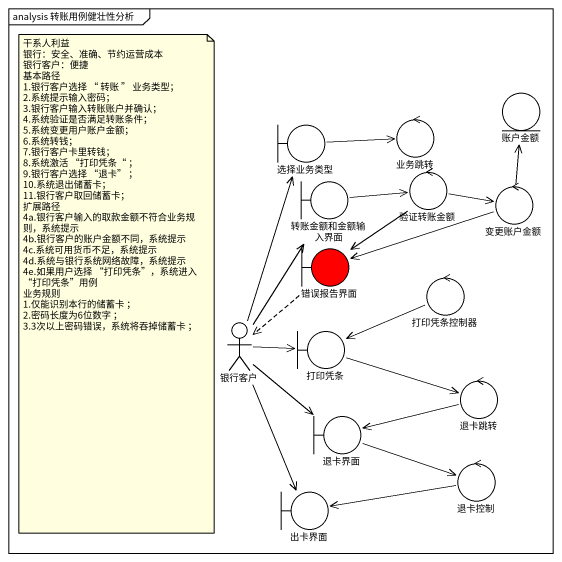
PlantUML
@startuml
mainframe analysis 转账用例健壮性分析
control 业务跳转
entity 账户金额
boundary 选择业务类型
boundary 转账金额和金额输入界面
control 验证转账金额
control 变更账户金额
boundary 错误报告界面 #FF0000
control 打印凭条控制器
actor 银行客户
boundary 打印凭条
control 退卡跳转
boundary 退卡界面
control 退卡控制
boundary 出卡界面
选择业务类型 -right-> 业务跳转
转账金额和金额输入界面 -right-> 验证转账金额
验证转账金额 -right-> 变更账户金额
验证转账金额 --> 错误报告界面
变更账户金额 -up-> 账户金额
变更账户金额 -left-> 错误报告界面
错误报告界面 ..> 银行客户
打印凭条控制器 -left-> 打印凭条
银行客户 -up-> 选择业务类型
银行客户 -up-> 转账金额和金额输入界面
银行客户 -right-> 打印凭条
银行客户 --> 退卡界面
银行客户 --> 出卡界面
打印凭条 -right-> 退卡跳转
退卡跳转 -left-> 退卡界面
退卡界面 -right-> 退卡控制
退卡控制 -left-> 出卡界面
note as N1
  干系人利益
  银行：安全、准确、节约运营成本
  银行客户：便捷
  基本路径
  1.银行客户选择 “ 转账 ” 业务类型；
  2.系统提示输入密码；
  3.银行客户输入转账账户并确认；
  4.系统验证是否满足转账条件；
  5.系统变更用户账户金额；
  6.系统转钱；
  7.银行客户卡里转钱；
  8.系统激活 “打印凭条“ ；
  9.银行客户选择 “退卡” ；
  10.系统退出储蓄卡；
  11.银行客户取回储蓄卡；
  扩展路径
  4a.银行客户输入的取款金额不符合业务规则，系统提示
  4b.银行客户的账户金额不同，系统提示
  4c.系统可用货币不足，系统提示
  4d.系统与银行系统网络故障，系统提示
  4e.如果用户选择 “打印凭条”，系统进入 “打印凭条”用例
  业务规则
  1.仅能识别本行的储蓄卡 ；
  2.密码长度为6位数字 ；
  3.3次以上密码错误，系统将吞掉储蓄卡 ；
end note
@enduml
